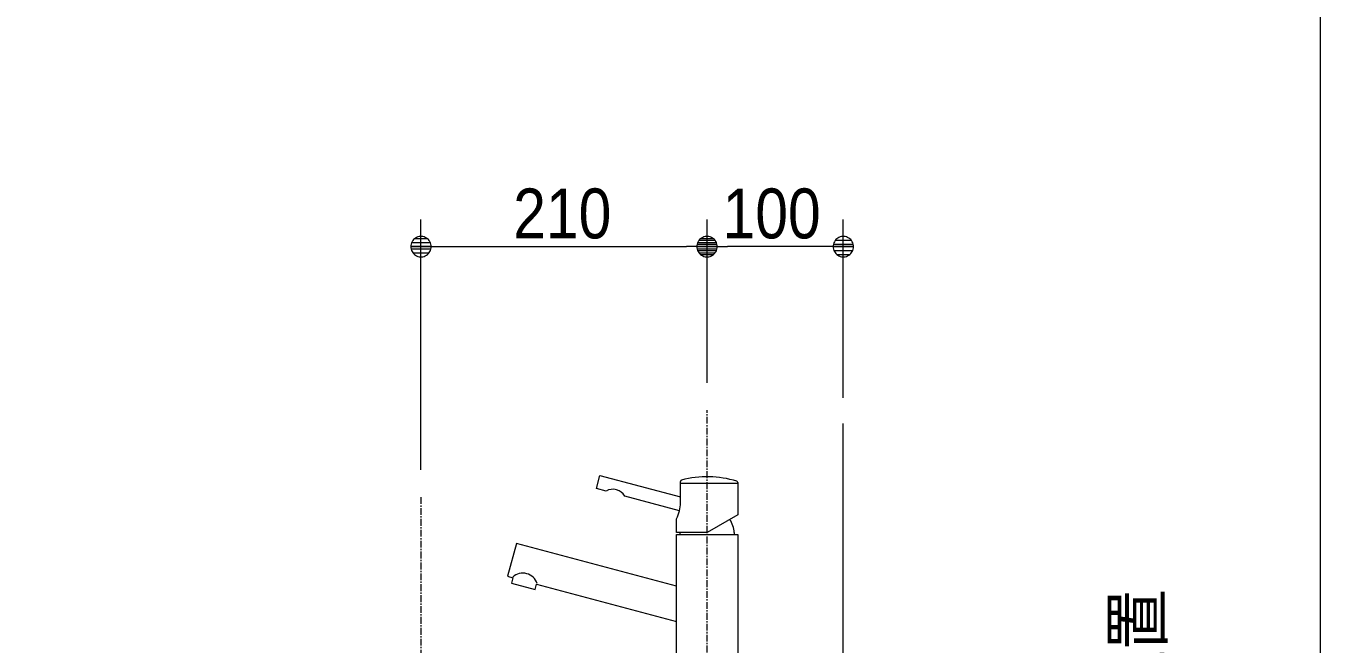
# Model space of a CAD drawing. Units: millimetres, scale not verified. Extents: x -6062 to 6062, y -3045 to 3045.
# Drawn here: x -1318 to -368, y -1232 to -778 of the extents above; entities that cross this region are included whole.
import ezdxf
from ezdxf.enums import TextEntityAlignment as Align

# ---------------------------------------------------------------- set-up
doc = ezdxf.new("R2010")
doc.units = ezdxf.units.MM
doc.header["$LTSCALE"] = 20
doc.linetypes.add('CHAIN1', pattern=[8, 5, -1, 1, -1])
for name, color, linetype, lineweight in [('0-0_1図面枠', 7, 'Continuous', 9), ('0-1_5ボウル・キャビネット', 7, 'Continuous', 9), ('0-2_2寸法-1', 7, 'Continuous', 9), ('0-3_0', 7, 'Continuous', 9), ('0-4_2寸法-2', 7, 'Continuous', 9), ('0-5_4給排水', 7, 'Continuous', 9)]:
    doc.layers.add(name, color=color, linetype=linetype, lineweight=lineweight)
doc.styles.add('ＭＳ Ｐゴシック', font='')
doc.styles.get('ＭＳ Ｐゴシック').set_extended_font_data('MS PGothic')

# ---------------------------------------------------------------- blocks, each defined once
blk = doc.blocks.new('グループ-4')
at = {"layer": '0-0_1図面枠'}
blk.add_line((28400, 41000), (28400, -48600), dxfattribs=at)
blk = doc.blocks.new('グループ-5')
at = {"layer": '0-5_4給排水', "linetype": 'CHAIN1'}
blk.add_line((15200, -22480), (15200, -34060), dxfattribs=at)
blk = doc.blocks.new('_Dot')
at = {"layer": '0-3_0'}
for p, q in [((-10, 0), (-20, 0)), ((9.78, 2), (-9.78, 2)), ((7.99, 6), (-7.99, 6)), ((9.16, -3.98), (-9.16, -3.98)), ((6, -7.98), (-6, -7.98))]:
    blk.add_line(p, q, dxfattribs=at)
for points in [[(10, 0), (9.92, 1.25), (9.69, 2.49), (9.3, 3.68), (8.76, 4.82), (8.09, 5.88), (7.29, 6.85), (6.37, 7.71), (5.36, 8.44), (4.26, 9.05), (3.09, 9.51), (1.87, 9.82), (0.63, 9.98), (-0.63, 9.98), (-1.87, 9.82), (-3.09, 9.51), (-4.26, 9.05), (-5.36, 8.44), (-6.37, 7.71), (-7.29, 6.85), (-8.09, 5.88), (-8.76, 4.82), (-9.3, 3.68), (-9.69, 2.49), (-9.92, 1.25), (-10, 0), (0, 0)], [(-10, 0), (-9.92, -1.25), (-9.69, -2.49), (-9.3, -3.68), (-8.76, -4.82), (-8.09, -5.88), (-7.29, -6.85), (-6.37, -7.71), (-5.36, -8.44), (-4.26, -9.05), (-3.09, -9.51), (-1.87, -9.82), (-0.63, -9.98), (0.63, -9.98), (1.87, -9.82), (3.09, -9.51), (4.26, -9.05), (5.36, -8.44), (6.37, -7.71), (7.29, -6.85), (8.09, -5.88), (8.76, -4.82), (9.3, -3.68), (9.69, -2.49), (9.92, -1.25), (10, 0), (0, 0)]]:
    blk.add_lwpolyline(points, close=True, dxfattribs=at)
blk = doc.blocks.new('グループ-8')
at = {"layer": '0-5_4給排水', "linetype": 'CHAIN1'}
blk.add_line((19400, -28600), (19400, -21200), dxfattribs=at)
at = {"layer": '0-5_4給排水'}
for p, q in [((19010, -22560), (19010, -22247.6)), ((19850, -22280), (19010, -22280)), ((18995.3, -22680.3), (18192.5, -22465.2)), ((19000, -23000), (19000, -23030)), ((19800, -23000), (19800, -23030))]:
    blk.add_line(p, q, dxfattribs=at)
for points in [[(17916.7, -22391.2), (17774.7, -22353.2), (17826.4, -22160), (19010, -22477.1)], [(19850, -22264.7), (19850, -22740.2), (19400, -23000), (18950, -23000), (18950, -22797.5)], [(18950, -23788.9), (16602.1, -23159.7), (16472.7, -23642.7), (16549.9, -23663.4), (16529.2, -23740.7), (16877, -23833.8), (16897.7, -23756.6), (18950, -24306.5)]]:
    blk.add_lwpolyline(points, dxfattribs=at)
blk.add_lwpolyline([(19850, -27430), (18950, -27430), (18950, -23030), (19850, -23030)], close=True, dxfattribs=at)
for centre, radius, start, end in [((19030, -22247.6), 20, 104.66559, 180), ((19400, -23661.4), 1481.4, 72.88847, 104.66559), ((18018.4, -22563.5), 200, 29.43838, 120.56162), ((19830, -22264.7), 20, 0, 72.88847), ((18510, -22560), 500, 331.64236, 0), ((19400, -23030), 401.1, 4.28915, 33.65535), ((16695.3, -23816.2), 220, 17.79717, 132.20283)]:
    blk.add_arc(centre, radius, start, end, dxfattribs=at)

msp = doc.modelspace()

# ---------------------------------------------------------------- linework, layer by layer
at = {"layer": '0-1_5ボウル・キャビネット'}
msp.add_lwpolyline([(-1317.5, -2070), (-717.5, -2070), (-717.5, -1070)], dxfattribs=at)
at = {"layer": '0-2_2寸法-1'}
for p, q in [((-1027.5, -1104), (-1027.5, -920)), ((-817.5, -1040), (-817.5, -920)), ((-817.5, -1040), (-817.5, -920)), ((-717.5, -1051), (-717.5, -920)), ((-1012.49, -940), (-832.51, -940)), ((-732.51, -940), (-802.49, -940))]:
    msp.add_line(p, q, dxfattribs=at)

# ---------------------------------------------------------------- block references
at = {"layer": '0-0_1図面枠', "xscale": 0.05, "yscale": 0.05}
msp.add_blockref('グループ-4', (-1787.5, 0), dxfattribs=at)
at = {"layer": '0-2_2寸法-1', "xscale": 0.7503418, "yscale": 0.7503418, "rotation": 180}
for p in [(-1027.5, -940), (-817.5, -940)]:
    msp.add_blockref('_Dot', p, dxfattribs=at)
at = {"layer": '0-2_2寸法-1', "xscale": 0.7503418, "yscale": 0.7503418}
for p in [(-817.5, -940), (-717.5, -940)]:
    msp.add_blockref('_Dot', p, dxfattribs=at)
at = {"layer": '0-5_4給排水', "xscale": 0.05, "yscale": 0.05}
for name in ['グループ-8', 'グループ-5']:
    msp.add_blockref(name, (-1787.5, 0), dxfattribs=at)

# ---------------------------------------------------------------- texts
at = {"layer": '0-2_2寸法-1', "style": 'ＭＳ Ｐゴシック', "width": 0.9}
for s, p in [('210', (-959.78, -944.96)), ('100', (-806.11, -944.96))]:
    msp.add_text(s, height=36.66, dxfattribs=at).set_placement(p, align=Align.BOTTOM_LEFT)
at = {"layer": '0-4_2寸法-2', "style": 'ＭＳ Ｐゴシック', "width": 0.9}
msp.add_text('Pトラップ排水位置', height=36.66, rotation=90, dxfattribs=at).set_placement((-472.48, -1580.42), align=Align.BOTTOM_LEFT)

doc.saveas('drawing.dxf')
